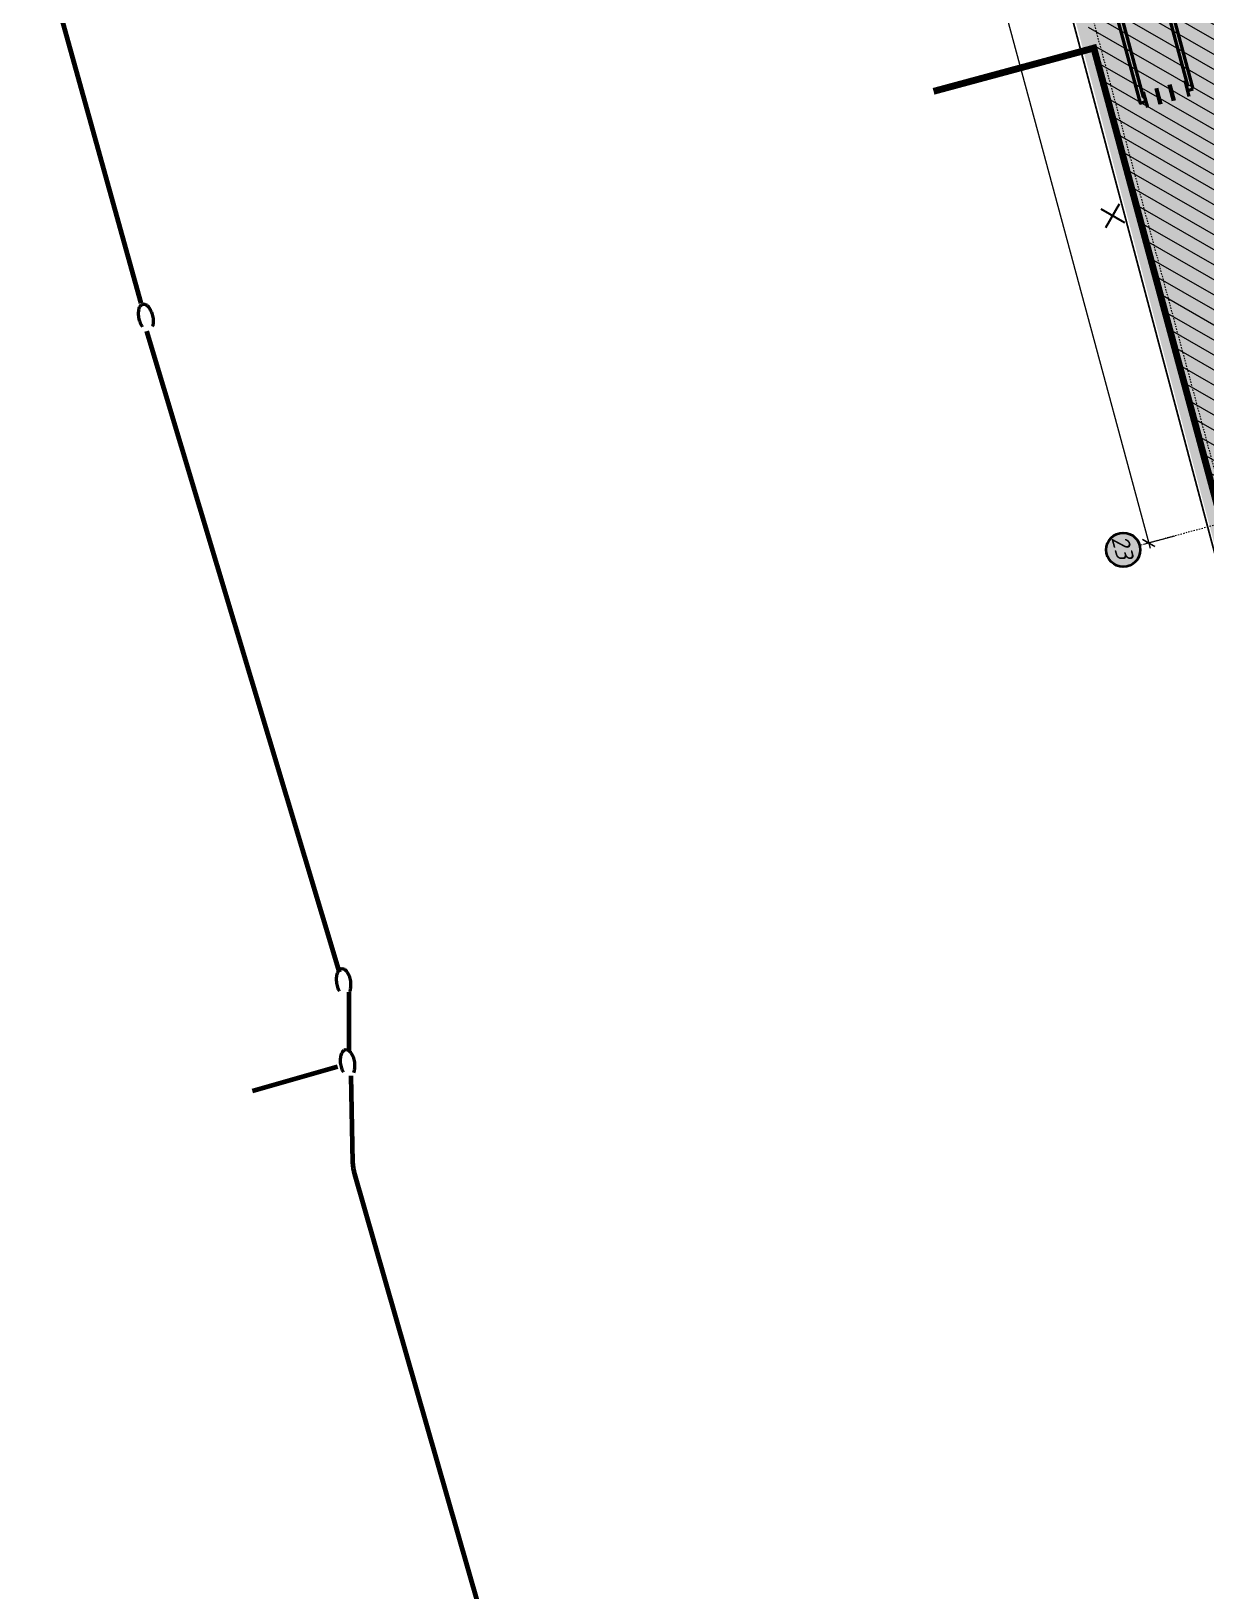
# Model space of a CAD drawing. Extents: x 9060 to 19887, y -4671 to 10703.
# Drawn here: x 10227.3 to 10313.2, y 10045.6 to 10159.7 of the extents above; entities that cross this region are included whole.
import ezdxf
from ezdxf.enums import TextEntityAlignment as Align

# ---------------------------------------------------------------- set-up
doc = ezdxf.new("R2010")
doc.units = 0
doc.header["$PDMODE"] = 3
doc.header["$PDSIZE"] = 1
for name, pattern in [('ADSK_Линия сетки', [21, 12, -3, 3, -3]), ('Cплошная', [0]), ('осевая', [50.8, 31.75, -6.35, 6.35, -6.35]), ('Сверху', [3.96875, 2.38125, -1.5875]), ('ШТРИХОВАЯ', [0.75, 0.5, -0.25])]:
    doc.linetypes.add(name, pattern=pattern)
doc.layers.add('-СЕТИ', color=250, linetype='Continuous', lineweight=50)
doc.layers.add('МГТ_НВК_В_демонтаж', color=4, linetype='B1', lineweight=30)
doc.layers.add('МГТ_ГП_ЗДАНИЯ', color=12, linetype='Continuous', lineweight=50, true_color=0xbd0000)
doc.layers.add('МГТ_ГП_ОСИ', color=12, linetype='осевая', lineweight=20, true_color=0xbd0000)
doc.layers.add('МГТ_ГП_размеры', color=7, linetype='Continuous')
doc.layers.add('МГТ_СС_СЕТИ_постоянный вариант', color=3, linetype='Continuous')
doc.styles.add('1409_тхт0', font='calibri.ttf', dxfattribs={"width": 0.8, "oblique": 7})
doc.styles.get("Standard").update_dxf_attribs({"font": 'arial.ttf'})
doc.styles.add('ГП', font='isocpeui.ttf')
doc.linetypes.add('B1', pattern='A,16.258147,-2.141853,["В1",1409_тхт0,S=3,R=0,X=0,Y=-1.5],-6.426757,15.173243', length=40)
doc.linetypes.add('канализация_связевая_малая_сущ', pattern='A,5,-2,["/",Standard,S=2,R=0,X=-0.8,Y=-1],-2', length=9)
doc.dimstyles.new('ГП_архит', dxfattribs={"dimscale": 0.5, "dimtxt": 2500, "dimasz": 1500, "dimexe": 800, "dimexo": 0, "dimgap": 800, "dimtad": 1, "dimdec": 1, "dimlfac": 0.001, "dimzin": 0, "dimdsep": 46, "dimtxsty": 'ГП', "dimblk": 'ARCHTICK', "dimcen": 3000, "dimdle": 800, "dimclrd": 7, "dimclre": 7, "dimclrt": 7, "dimaunit": 1, "dimadec": 0, "dimazin": 0, "dimtfac": 1, "dimtdec": 1, "dimtmove": 0, "dimatfit": 3, "dimfxl": 0.18, "dimtolj": 1, "dimtzin": 0, "dimlwd": 18, "dimlwe": 18, "dimarcsym": 0})

# ---------------------------------------------------------------- blocks, each defined once
blk = doc.blocks.new('демонтаж В')
at = {"layer": 'МГТ_НВК_В_демонтаж'}
for p, q in [((9310.33, 14043.76), (9308.79, 14045.05)), ((9308.92, 14043.64), (9310.2, 14045.17))]:
    blk.add_line(p, q, dxfattribs=at)
blk = doc.blocks.new('НВК_переустройства_М.Пасс.(корр. 08.2017)')
at = {"layer": 'МГТ_НВК_В_демонтаж', "color": 3, "rotation": 279.8322507906988}
blk.add_blockref('демонтаж В', (-5121.45, 16920.71), dxfattribs=at)
blk = doc.blocks.new('Ном_оси')
at = {"layer": 'МГТ_ГП_ОСИ', "true_color": 0xffffff}
h = blk.add_hatch(color=7, dxfattribs=at)
h.dxf.hatch_style = 1
edge = h.paths.add_edge_path()
edge.add_arc((0, 0), 2.5, 0, 360)
at = {"layer": 'МГТ_ГП_ОСИ', "linetype": 'Cплошная', "lineweight": 40}
blk.add_circle((0, 0), 2.5, dxfattribs=at)
at = {"layer": 'МГТ_ГП_ОСИ', "style": 'ГП'}
blk.add_attdef('ОСЬ', text='', height=2.5, dxfattribs=at).set_placement((-0.43, 0), align=Align.MIDDLE_CENTER)
blk = doc.blocks.new('_ArchTick')
at = {"color": 0, "linetype": 'ByBlock', "lineweight": 35, "const_width": 0.15}
blk.add_lwpolyline([(-0.5, -0.5), (0.5, 0.5)], dxfattribs=at)
blk = doc.blocks.new('*D148')
at = {"layer": 'DEFPOINTS', "color": 0, "lineweight": 25, "transparency": 16777216}
for p in [(0, -4100), (138750, -4100), (138750, -6053)]:
    blk.add_point(p, dxfattribs=at)
at = {"layer": 'МГТ_ГП_размеры', "color": 7, "linetype": 'Continuous', "lineweight": 18, "transparency": 16777216}
for p, q in [((0, -4100), (0, -6453)), ((138750, -4100), (138750, -6453)), ((-400, -6053), (139150, -6053))]:
    blk.add_line(p, q, dxfattribs=at)
at = {"layer": 'МГТ_ГП_размеры', "color": 7, "lineweight": 18, "transparency": 16777216, "xscale": 750, "yscale": 750, "zscale": 750, "rotation": 180}
blk.add_blockref('_ArchTick', (0, -6053), dxfattribs=at)
at = {"layer": 'МГТ_ГП_размеры', "color": 7, "lineweight": 18, "transparency": 16777216, "xscale": 750, "yscale": 750, "zscale": 750}
blk.add_blockref('_ArchTick', (138750, -6053), dxfattribs=at)
at = {"layer": 'МГТ_ГП_размеры', "color": 7, "lineweight": 25, "transparency": 16777216, "insert": (69375, -5020), "char_height": 1250, "attachment_point": 5, "style": 'ГП', "bg_fill": 3, "box_fill_scale": 1.1, "bg_fill_color": 256, "bg_fill_true_color": 13158600, "bg_fill_transparency": 0}
blk.add_mtext('\\A1;138.75', dxfattribs=at)
blk = doc.blocks.new('Связь_панкр._14.11.19')
at = {"layer": 'МГТ_СС_СЕТИ_постоянный вариант', "color": 3, "linetype": 'канализация_связевая_малая_сущ', "lineweight": 70}
for points in [[(10227.31, 10168.56), (10235.32, 10139.77)], [(10235.74, 10137.72), (10249.84, 10090.84)], [(10250.55, 10089.4), (10250.55, 10085.16)], [(10249.72, 10083.94), (10243.49, 10082.16)]]:
    blk.add_lwpolyline(points, dxfattribs=at)
blk.add_lwpolyline([(10250.69, 10083.26), (10250.82, 10076.97, 0.065068), (10250.95, 10076.07), (10272.03, 10002.72)], format="xyb", dxfattribs=at)
at = {"layer": 'МГТ_СС_СЕТИ_постоянный вариант', "color": 3, "linetype": 'ШТРИХОВАЯ', "lineweight": 50, "ltscale": 4}
for centre, major_axis in [((10235.7, 10138.72, 141.97), (-0.223, 0.975)), ((10250.16, 10090.12, 141.97), (-0.145, 0.989)), ((10250.45, 10084.2, 141.97), (-0.145, 0.989))]:
    blk.add_ellipse(centre, major_axis=major_axis, ratio=0.5, dxfattribs=at)
blk = doc.blocks.new('Вестибюль_30.10.19')
at = {"layer": 'МГТ_ГП_ЗДАНИЯ', "linetype": 'Continuous', "lineweight": 15, "ltscale": 0.4, "true_color": 0xd2515b}
h = blk.add_hatch(dxfattribs=at)
h.set_pattern_fill('ANSI31', color=13, scale=300)
h.paths.add_polyline_path([(71300, 53290), (71300, 49160), (65576.731, 49160), (65576.731, 48555.293), (70660, 48555.293), (70451.731, 45095.293), (70451.731, 43025.293), (65576.731, 43025.293), (65576.731, 41350), (76771.731, 41350), (76771.731, 46270), (84661.731, 46270), (84661.731, 49110), (110551.711, 49110), (110551.711, 53290), (119300, 53290), (119300, 49160), (118201.711, 49160), (118201.711, 48555.293), (139251.731, 48555.293), (139251.731, -500), (-498.269, -500), (-498.269, 41300), (23626.731, 41300), (23626.731, 43080), (18751.731, 43080), (18751.731, 48610), (23626.731, 48610), (23626.731, 66744.722), (30681.731, 69246.787), (30681.731, 48610), (39681.731, 48610), (39681.731, 41300), (58101.731, 41300), (58101.731, 49160), (53900, 49160), (53900, 53290)])
at = {"layer": 'МГТ_ГП_ЗДАНИЯ', "lineweight": 30, "true_color": 0xd14d58, "transparency": 33554610}
h = blk.add_hatch(color=13, dxfattribs=at)
h.dxf.hatch_style = 1
h.set_gradient(color1=(210, 81, 91), color2=(255, 240, 240), tint=1, name='HEMISPHERICAL')
h.paths.add_polyline_path([(82025.005, 5744.413), (107538, 5744.413), (107538, 1714.413), (82025.005, 1714.413)])
at = {"layer": 'МГТ_ГП_ЗДАНИЯ'}
h = blk.add_hatch(color=256, dxfattribs=at)
h.dxf.hatch_style = 1
h.paths.add_polyline_path([(107538, 5744.413), (82025.005, 5744.413), (82025.005, 1714.413), (107538, 1714.413), (107538, 2162.214), (107188, 2162.214), (107188, 2064.413), (82375.012, 2064.413), (82375.012, 5394.413), (107188, 5394.413), (107188, 5297.214), (107538, 5297.214)])
at = {"layer": 'МГТ_ГП_ЗДАНИЯ', "lineweight": 25}
for p, q in [((26939.572, -1105.39), (113597.348, -1513.378)), ((113597.348, -1513.378), (188396.712, -1747.547))]:
    blk.add_line(p, q, dxfattribs=at)
at = {"layer": 'МГТ_ГП_ЗДАНИЯ'}
blk.add_lwpolyline([(107538, 5744.413), (82025.005, 5744.413), (82025.005, 1714.413), (107538, 1714.413), (107538, 2162.214), (107188, 2162.214), (107188, 2064.413), (82375.012, 2064.413), (82375.012, 5394.413), (107188, 5394.413), (107188, 5297.214), (107538, 5297.214)], close=True, dxfattribs=at)
for points in [[(106797.5, 5297.214), (107997.5, 5297.214)], [(106797.5, 4162.214), (107997.5, 4162.214)], [(106797.5, 4097.214), (107997.5, 4097.214)], [(106797.5, 3162.214), (107997.5, 3162.214)], [(106797.5, 3097.214), (107997.5, 3097.214)], [(106797.5, 2162.214), (107997.5, 2162.214)]]:
    blk.add_lwpolyline(points, dxfattribs=at)
at = {"layer": 'МГТ_ГП_ОСИ', "linetype": 'ADSK_Линия сетки'}
blk.add_line((140452.798, 0), (-3464.329, 0), dxfattribs=at)
at = {"layer": 'МГТ_ГП_размеры', "lineweight": 25}
dim = blk.add_linear_dim(base=(138750, -6052.732), p1=(0, -4099.732), p2=(138750, -4099.732), angle=359.99999994, dimstyle='ГП_архит', override={"dimdec": 2, "dimtfill": 1}, dxfattribs=at)
dim.commit()
dim.dimension.update_dxf_attribs({"geometry": '*D148', "text_midpoint": (69375, -5019.683)})
at = {"layer": 'МГТ_ГП_ЗДАНИЯ', "linetype": 'Сверху', "lineweight": 40, "const_width": 500}
blk.add_lwpolyline([(81942.074, 49160), (65576.731, 49160), (65576.731, 48555.293), (70451.731, 48555.293), (70451.731, 43025.293), (65576.731, 43025.293), (65576.731, 41350), (76771.731, 41350), (76771.731, 46270), (84661.731, 46270), (84661.731, 49110), (110551.711, 49110), (110551.711, 53290), (119300, 53290), (119300, 49160), (118201.711, 49160), (118201.711, 48555.293), (139251.731, 48555.293), (139251.731, -500), (102771.731, -500), (102771.731, -12642.273)], dxfattribs=at)
at = {"layer": 'МГТ_ГП_ОСИ', "linetype": 'ADSK_Линия сетки'}
blk.add_line((138750, 56650.522), (138750, -6729.497), dxfattribs=at)
at = {"layer": 'МГТ_ГП_ОСИ', "xscale": 500, "yscale": 500, "zscale": 500}
blk.add_blockref('Ном_оси', (138750, -7979.497), dxfattribs=at).add_auto_attribs({'ОСЬ': '23'})

msp = doc.modelspace()

# ---------------------------------------------------------------- hatches: boundary and pattern name
at = {"layer": 'МГТ_ГП_ЗДАНИЯ', "lineweight": 30, "true_color": 0xf6dfe2, "transparency": 33554610}
h = msp.add_hatch(color=254, dxfattribs=at)
h.dxf.hatch_style = 1
edge = h.paths.add_edge_path()
edge.add_line((10357.04, 9958.03), (10360.69, 9959.03))
edge.add_line((10360.69, 9959.03), (10334.38, 10080.19))
edge.add_arc((9359.04, 9868.36), 998.08, 12.25308, 15.10768)
edge.add_line((10322.62, 10128.5), (10286.51, 10262.25))
edge.add_arc((9516.02, 10054.24), 798.08, 15.10768, 20.8308)
edge.add_line((10261.93, 10338.05), (10253.12, 10361.19))
edge.add_line((10253.12, 10361.19), (10247.89, 10359.68))
edge.add_line((10247.89, 10359.68), (10254.26, 10337.61))
edge.add_line((10254.26, 10337.61), (10268.44, 10289.69))
edge.add_arc((8152.54, 9663.42), 2206.64, 14.93145, 16.48798, ccw=False)
edge.add_line((10284.67, 10231.99), (10324.23, 10083.08))
edge.add_line((10324.23, 10083.08), (10355.02, 9965.36))
edge.add_line((10355.02, 9965.36), (10357.04, 9958.03))

# ---------------------------------------------------------------- next in the draw order: block references
at = {"layer": '-СЕТИ'}
msp.add_blockref('НВК_переустройства_М.Пасс.(корр. 08.2017)', (0, 0), dxfattribs=at)

# ---------------------------------------------------------------- next in the draw order: block references
at = {"layer": 'МГТ_ГП_ЗДАНИЯ', "lineweight": 25, "xscale": 0.001, "yscale": 0.001, "zscale": 0.001, "rotation": 285.0963258502603}
msp.add_blockref('Вестибюль_30.10.19', (10278.75, 10257.77), dxfattribs=at)

# ---------------------------------------------------------------- next in the draw order: block references
at = {"layer": '-СЕТИ'}
msp.add_blockref('Связь_панкр._14.11.19', (0, 0), dxfattribs=at)

doc.saveas('drawing.dxf')
